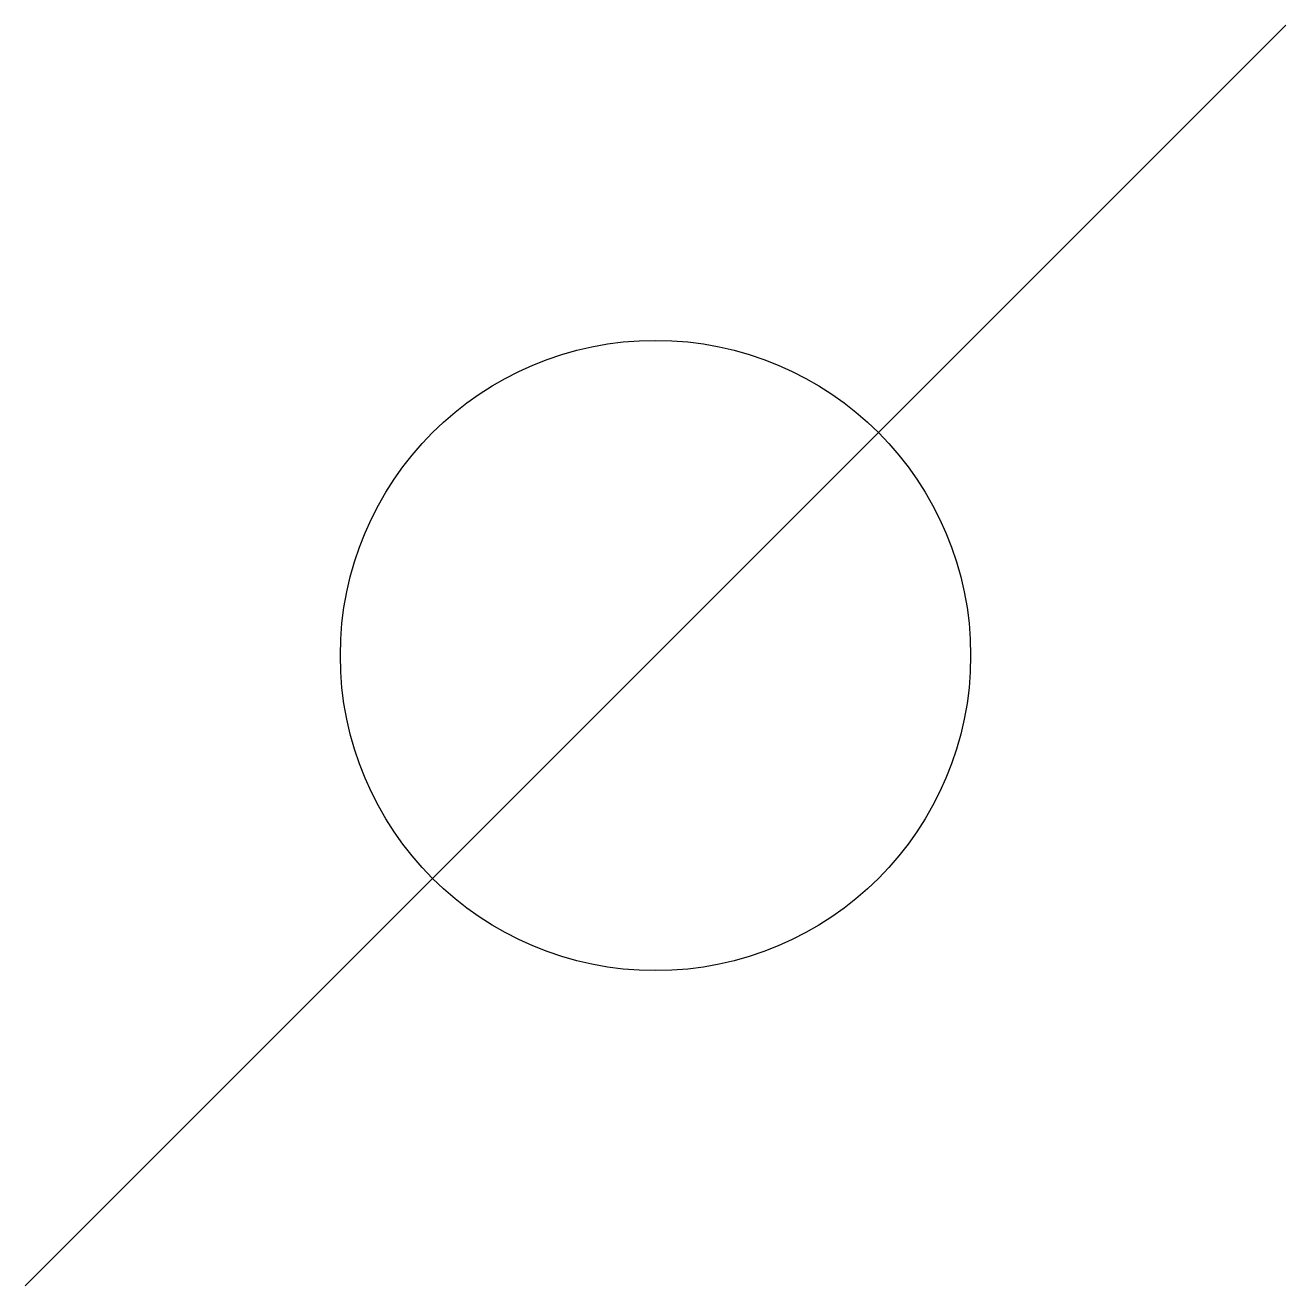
# Model space of a CAD drawing. Extents: x 50 to 150, y 50 to 150.
import ezdxf

# ---------------------------------------------------------------- set-up
doc = ezdxf.new("R2010")
doc.units = 0

# ---------------------------------------------------------------- blocks, each defined once
blk = doc.blocks.new('MYBLOCK')
blk.add_line((-50, -50), (50, 50))
blk.add_circle((0, 0), 25)

msp = doc.modelspace()

# ---------------------------------------------------------------- block references
msp.add_blockref('MYBLOCK', (100, 100))

doc.saveas('drawing.dxf')
